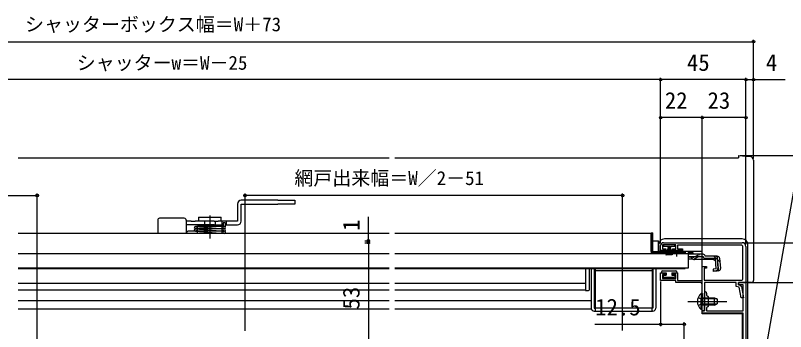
# Model space of a CAD drawing. Units: millimetres, scale not verified. Extents: x -525 to 525, y -783 to 779.
# Drawn here: x -109 to 296.9, y -439.5 to -272.8 of the extents above; entities that cross this region are included whole.
import ezdxf
from ezdxf.enums import TextEntityAlignment as Align

# ---------------------------------------------------------------- set-up
doc = ezdxf.new("R2010")
doc.units = ezdxf.units.MM
doc.header["$LTSCALE"] = 4
for name, color, linetype in [('0-2_YKK_11', 7, 'Continuous'), ('0-4_YKK_12', 2, 'Continuous'), ('0-5_YKK_13', 4, 'Continuous'), ('0-7_YKK_D', 6, 'Continuous')]:
    doc.layers.add(name, color=color, linetype=linetype)
doc.styles.add('ＭＳ ゴシック', font='')
doc.styles.get('ＭＳ ゴシック').set_extended_font_data('MS Gothic')

msp = doc.modelspace()

# ---------------------------------------------------------------- linework, layer by layer
at = {"layer": '0-2_YKK_11'}
for p, q in [((232.5, -392.65), (274, -392.65)), ((274.4, -411.45), (274.4, -394.95)), ((276, -413.65), (276, -523.65))]:
    msp.add_line(p, q, dxfattribs=at)
for points in [[(273.4, -393.95), (240, -393.95), (240, -395.95), (242.5, -395.95), (242.5, -396.75), (237.25, -396.75), (237.25, -395.85), (239, -395.85), (239, -393.75), (232, -393.75), (232, -395.85), (233.75, -395.85), (233.75, -396.75), (231, -396.75), (231, -394.15)], [(276, -394.65), (276, -413.65), (272, -413.65), (272, -414.85), (272.83, -415.016)], [(251.9, -413.65), (239, -413.65), (239, -412.65), (231, -412.65), (231, -408.55), (233.75, -408.55), (233.75, -409.45), (232, -409.45), (232, -411.55), (239, -411.55), (239, -409.45), (237.25, -409.45), (237.25, -408.55), (240, -408.55), (240, -412.55), (253, -412.55), (253, -405.15), (255.2, -405.15), (255.2, -406.15), (254, -406.15), (254, -412.45), (273.4, -412.45)], [(273.619, -415.823), (274.646, -421.65), (273.428, -421.65), (272.461, -416.166), (270.8, -415.834), (270.8, -413.65), (254.1, -413.65), (254.1, -428.65), (252.9, -428.65), (252.9, -424.109), (253.02, -423.925), (253.02, -423.375), (252.9, -423.192), (252.9, -414.65)], [(255.3, -419.25), (255.3, -420.25), (256.1, -421.05), (256.1, -426.25), (255.3, -427.05), (255.3, -428.65), (274.6, -428.65), (274.6, -414.85), (272, -414.85), (272, -413.65), (276, -413.65)], [(241.45, -443.75), (256.2, -443.75), (256.2, -446.65), (274.5, -446.65), (274.5, -429.85), (253, -429.85), (253, -428.65), (254.1, -428.65), (254.1, -424.109), (254.22, -423.925), (254.22, -423.375), (254.1, -423.192), (254.1, -419.25)]]:
    msp.add_lwpolyline(points, dxfattribs=at)
for centre, radius, start, end in [((232.5, -394.15), 1.5, 90.00001, 179.99999), ((274, -394.65), 2, 0.00001, 89.99999), ((273.4, -394.95), 1, 0.00001, 89.99999), ((251.9, -414.65), 1, 0.00001, 89.99999), ((273.4, -411.45), 1, 270.00001, 359.99999), ((272.634, -415.997), 1, 10.00003, 78.6901), ((254.7, -419.25), 0.6, 359.99999, 180.00001)]:
    msp.add_arc(centre, radius, start, end, dxfattribs=at)
at = {"layer": '0-4_YKK_12'}
for p, q in [((87.999, -387.75), (-107.501, -387.75)), ((225.996, -387.75), (90.999, -387.75)), ((225.996, -387.75), (225.996, -398.25)), ((226.996, -391.65), (230, -391.65)), ((230, -397.15), (230, -391.65)), ((230, -397.15), (252.9, -397.15)), ((252.9, -398.77), (252.9, -397.15)), ((236.747, -398.25), (225.996, -398.25)), ((243.996, -398.25), (242.247, -398.25)), ((243.996, -398.25), (243.996, -398.45)), ((252.9, -412.474), (252.9, -401.47)), ((-107.501, -406.25), (87.999, -406.25)), ((90.999, -406.25), (243.996, -406.25)), ((243.996, -406.05), (243.996, -406.25)), ((87.999, -414.242), (-107.501, -414.242)), ((87.999, -417.75), (-107.501, -417.75)), ((191.495, -414.242), (90.999, -414.242)), ((191.495, -417.75), (90.999, -417.75)), ((87.999, -423.25), (-107.501, -423.25)), ((194.495, -423.25), (90.999, -423.25)), ((87.999, -427.75), (-107.501, -427.75)), ((194.581, -427.75), (90.999, -427.75)), ((274, -430.15), (274, -446.65))]:
    msp.add_line(p, q, dxfattribs=at)
msp.add_lwpolyline([(274, -430.15), (252.9, -430.15), (252.9, -414.65)], dxfattribs=at)
at = {"layer": '0-5_YKK_13'}
for p, q in [((-107.501, -347.95), (87.999, -347.95)), ((90.999, -347.95), (272, -347.95)), ((272, -346.65), (278.174, -347.191)), ((272, -346.65), (272, -347.95)), ((280, -349.183), (280, -412.65)), ((8.047, -372.25), (8.047, -381.25)), ((29.247, -370.25), (10.047, -370.25)), ((10.047, -372.25), (29.247, -372.25)), ((10.047, -381.25), (10.047, -372.25)), ((-34.003, -380.75), (-34.003, -382.75)), ((-20.003, -379.75), (-33.003, -379.75)), ((-19.003, -380.75), (-19.003, -387.75)), ((-16.395, -381.25), (-19.003, -381.25)), ((-16.395, -381.25), (-14.274, -381.25)), ((-4.331, -381.25), (-14.274, -381.25)), ((-12.503, -379.25), (-12.503, -381.25)), ((-12.503, -379.25), (-0.503, -379.25)), ((-9.353, -381.25), (-9.353, -383.25)), ((-6.503, -378.25), (-6.503, -385.25)), ((-6.503, -381.001), (-6.503, -390.501)), ((-6.503, -381.001), (-6.503, -390.501)), ((-4.331, -381.25), (-2.21, -381.25)), ((-3.653, -381.25), (-3.653, -383.25)), ((8.047, -381.25), (-2.21, -381.25)), ((-0.503, -381.25), (-0.503, -379.25)), ((-0.251, -381.25), (-0.252, -383.25)), ((2.147, -381.25), (2.147, -383.25)), ((-34.003, -382.75), (-34.003, -387.75)), ((-16.395, -383.25), (-19.003, -383.25)), ((-14.274, -383.25), (-16.395, -383.25)), ((-4.331, -383.25), (-14.274, -383.25)), ((-14.153, -384.15), (1.147, -385.35)), ((1.107, -384.152), (-14.153, -384.152)), ((1.147, -385.35), (-14.153, -385.35)), ((-14.131, -385.352), (1.153, -386.55)), ((-13.003, -383.75), (-13.003, -384.152)), ((-13.003, -383.75), (-0.003, -383.75)), ((-13.003, -387.75), (-13.003, -384.152)), ((-12.753, -383.25), (-12.753, -383.75)), ((-6.503, -383.25), (0.431, -383.25)), ((-0.253, -383.25), (-0.253, -383.75)), ((-0.003, -384.152), (-0.003, -383.75)), ((-0.003, -387.75), (-0.003, -384.152)), ((1.631, -382.152), (0.431, -382.152)), ((1.631, -383.25), (8.047, -383.25)), ((-19.003, -387.75), (-18.939, -387.75)), ((1.153, -386.55), (-17.642, -386.55)), ((1.147, -387.75), (-17.442, -387.75)), ((-14.153, -386.55), (1.142, -387.75)), ((0.497, -387.75), (0.497, -387.75)), ((1.147, -386.55), (1.147, -386.55)), ((1.147, -386.55), (1.147, -386.55)), ((225.996, -387.45), (226.996, -387.45)), ((225.996, -397.25), (225.996, -387.45)), ((226.996, -397.294), (226.996, -387.45)), ((230, -393.65), (230, -397.25)), ((274, -390.65), (233, -390.65)), ((277, -444.65), (277, -393.65)), ((225.996, -397.25), (225.997, -397.294)), ((225.997, -397.294), (226.996, -397.294)), ((226.996, -397.294), (226.996, -397.75)), ((237.624, -397.75), (226.996, -397.75)), ((233.945, -399.25), (235.283, -394.5)), ((234.295, -399.25), (235.345, -394.5)), ((235.408, -394.5), (234.645, -399.25)), ((234.945, -399.25), (235.47, -394.5)), ((235.095, -394.5), (236.095, -394.5)), ((235.533, -394.5), (235.195, -399.25)), ((235.345, -394.5), (235.845, -394.5)), ((235.595, -394.5), (235.595, -399.25)), ((235.658, -394.5), (235.995, -399.25)), ((236.245, -399.25), (235.72, -394.5)), ((235.783, -394.5), (236.545, -399.25)), ((236.895, -399.25), (235.845, -394.5)), ((237.245, -399.25), (235.908, -394.5)), ((239.497, -399.97), (239.497, -396.347)), ((243.996, -397.75), (241.369, -397.75)), ((245.496, -397.77), (245.496, -398.77)), ((87.999, -398.45), (-107.501, -398.45)), ((245.496, -398.45), (90.999, -398.45)), ((242.247, -398.118), (236.747, -398.118)), ((236.747, -398.45), (236.747, -398.118)), ((242.247, -398.45), (236.747, -398.45)), ((242.247, -398.45), (242.247, -398.118)), ((245.496, -398.45), (245.496, -406.05)), ((245.496, -398.77), (245.496, -398.54)), ((251.928, -398.77), (245.496, -398.77)), ((245.496, -399.97), (251.866, -399.97)), ((247.985, -400.367), (245.496, -400.367)), ((248.047, -401.35), (245.496, -401.35)), ((259.1, -401.47), (248.896, -401.47)), ((251.012, -400.162), (248.901, -401.158)), ((248.944, -400.122), (250.969, -399.015)), ((251.866, -399.97), (253.38, -399.97)), ((253.375, -398.77), (251.928, -398.77)), ((254.564, -399.77), (254.534, -399.66)), ((260.921, -399.77), (254.564, -399.77)), ((259.877, -400.97), (254.564, -400.97)), ((259.021, -399.77), (262.282, -402.759)), ((259.1, -401.47), (259.992, -402.289)), ((260.355, -406.433), (259.877, -400.97)), ((260.795, -400.856), (261.083, -400.827)), ((260.795, -400.856), (261.273, -406.33)), ((261.55, -406.329), (261.073, -400.866)), ((262.116, -400.866), (262.586, -406.238)), ((87.999, -406.05), (-107.501, -406.05)), ((245.496, -406.05), (90.999, -406.05)), ((191.495, -406.25), (191.495, -408.859)), ((191.495, -408.859), (191.495, -413.888)), ((193.495, -408.859), (193.495, -406.25)), ((193.495, -414.231), (193.495, -408.859)), ((194.495, -406.25), (194.495, -427.25)), ((195.995, -406.25), (195.995, -427.25)), ((196.495, -406.25), (196.495, -427.25)), ((226.495, -406.25), (226.495, -427.25)), ((226.995, -406.25), (226.995, -427.25)), ((228.495, -406.25), (228.495, -427.25)), ((231.496, -408.051), (231.496, -408.551)), ((231.496, -408.551), (233.996, -408.551)), ((231.996, -407.551), (238.996, -407.551)), ((232.796, -409.851), (233.996, -409.851)), ((233.996, -408.551), (233.996, -409.851)), ((236.996, -408.551), (239.496, -408.551)), ((239.496, -408.051), (239.496, -408.551)), ((260.355, -406.433), (258.661, -406.582)), ((258.661, -406.582), (258.766, -407.777)), ((258.741, -407.488), (260.458, -407.315)), ((261.496, -407.538), (258.766, -407.777)), ((191.495, -413.888), (191.495, -414.515)), ((232.496, -410.651), (232.496, -410.151)), ((238.196, -410.951), (232.796, -410.951)), ((238.496, -410.151), (238.496, -410.651)), ((191.495, -414.515), (191.495, -417.451)), ((191.495, -417.451), (191.495, -417.95)), ((191.495, -417.95), (193.021, -417.87)), ((193.495, -414.544), (193.495, -414.231)), ((193.495, -417.371), (193.495, -414.544)), ((252.391, -419.402), (252.391, -425.652)), ((252.9, -419.402), (252.391, -419.402)), ((252.391, -427.902), (252.391, -421.652)), ((252.9, -419.402), (252.9, -425.652)), ((259.5, -425.652), (259.5, -421.652)), ((259.5, -421.652), (260.9, -422.352)), ((245.4, -423.652), (265.9, -423.652)), ((260.809, -422.306), (252.9, -422.306)), ((260.809, -424.998), (252.9, -424.998)), ((259.5, -425.652), (252.9, -425.652)), ((259.5, -425.652), (260.9, -424.952)), ((260.9, -422.352), (260.9, -424.952)), ((195.995, -427.25), (196.495, -427.25)), ((195.995, -428.75), (196.495, -428.75)), ((196.495, -427.25), (196.495, -428.75)), ((196.495, -428.75), (226.495, -428.75)), ((226.495, -428.75), (226.495, -427.25)), ((226.995, -427.25), (226.495, -427.25)), ((226.995, -428.75), (226.495, -428.75)), ((252.9, -427.902), (252.391, -427.902))]:
    msp.add_line(p, q, dxfattribs=at)
for points in [[(29.247, -370.25), (38.247, -370.25), (38.247, -372.25), (29.247, -372.25)], [(0.431, -382.152), (0.431, -383.25), (0.431, -384.152)], [(1.631, -382.152), (1.631, -383.25), (1.631, -384.395)], [(226.996, -397.25), (239.496, -397.25), (243.996, -397.25), (243.996, -397.75)], [(243.996, -397.75), (243.996, -398.25), (226.996, -398.25)], [(232.595, -393.75), (232.595, -394.5), (234.845, -394.5)], [(236.345, -394.5), (238.595, -394.5), (238.595, -393.75), (232.595, -393.75)], [(235.095, -394.5), (235.095, -395), (234.845, -395), (234.845, -394.5)], [(236.345, -394.5), (236.345, -395), (236.095, -395), (236.095, -394.5)], [(245.496, -397.77), (247.996, -397.77), (247.996, -398.77)], [(236.996, -408.551), (236.996, -409.851), (238.196, -409.851)], [(279, -413.65), (276, -413.65), (276, -413.35)], [(250.804, -421.577), (252.711, -422.507), (253.32, -423.652)], [(252.9, -427.902), (252.9, -421.652), (259.5, -421.652)], [(250.804, -425.727), (252.711, -424.797), (253.32, -423.652)]]:
    msp.add_lwpolyline(points, dxfattribs=at)
msp.add_lwpolyline([(226.495, -427.25), (196.495, -427.25), (196.495, -407.25), (226.495, -407.25)], close=True, dxfattribs=at)
for centre, radius, start, end in [((278, -349.183), 2, 0, 85), ((10.047, -372.25), 2, 90, 180), ((-33.003, -380.75), 1, 90, 180), ((-20.003, -380.75), 1, 0, 90), ((8.047, -381.25), 2, 270, 0), ((-14.153, -384.75), 0.6, 89.99477, 270.00523), ((-14.153, -385.952), 0.6, 90, 270.00523), ((-14.153, -384.75), 0.6, 270.4827, 89.5173), ((-14.153, -385.952), 0.6, 270.47747, 89.52253), ((1.147, -384.75), 0.6, 90.47232, 269.52768), ((1.147, -385.95), 0.6, 90.47232, 269.52768), ((1.147, -384.75), 0.6, 270, 89.99485), ((1.147, -385.95), 0.6, 270, 89.99485), ((-17.642, -387.85), 1.3, 90, 175.58958), ((1.147, -387.15), 0.6, 90.47747, 269.52253), ((1.147, -387.15), 0.6, 270, 90.00515), ((233, -393.65), 3, 90, 180), ((233, -393.65), 3, 90, 90.07847), ((274, -393.65), 3, 0.07847, 89.92153), ((226.996, -397.25), 1, 182.51617, 270), ((239.497, -403.45), 6, 89.98542, 117.27961), ((239.497, -403.45), 6, 62.72039, 90.01458), ((248.896, -399.57), 1.9, 192.1532, 248.90366), ((247.985, -398.367), 2, 270, 298.65179), ((248.047, -399.35), 2, 270, 295.27273), ((248.896, -399.57), 1.9, 248.90366, 270), ((251.928, -400.77), 2, 90, 118.65179), ((251.866, -401.97), 2, 90, 115.27273), ((253.375, -399.97), 1.2, 15, 90), ((254.564, -399.77), 1.2, 189.59407, 270), ((259.877, -400.97), 1.2, 5, 90), ((260.921, -400.97), 1.2, 5, 90), ((231.996, -408.051), 0.5, 90, 180), ((232.796, -410.151), 0.3, 90, 180), ((238.196, -410.151), 0.3, 360, 90), ((238.996, -408.051), 0.5, 360, 90), ((260.367, -406.409), 0.91, 275.76385, 5), ((260.355, -406.433), 1.2, 275, 5), ((261.391, -406.343), 1.2, 275, 5), ((232.796, -410.651), 0.3, 180, 270), ((238.196, -410.651), 0.3, 270, 360), ((279, -412.65), 1, 270, 0), ((192.995, -417.371), 0.5, 273, 0), ((255.931, -423.652), 5.531, 129.79413, 230.20587), ((195.995, -427.25), 1.5, 180, 270), ((226.995, -427.25), 1.5, 270, 0)]:
    msp.add_arc(centre, radius, start, end, dxfattribs=at)
at = {"layer": '0-7_YKK_D'}
for p, q in [((-309.001, -286.65), (280.001, -286.65)), ((280.001, -348.183), (280.001, -285.65)), ((230.999, -306.65), (-260, -306.65)), ((230.999, -393.15), (230.999, -305.65)), ((230.999, -393.15), (230.999, -305.65)), ((276, -306.65), (230.999, -306.65)), ((276, -340.95), (276, -305.65)), ((276, -340.95), (276, -305.65)), ((280.001, -340.95), (280.001, -305.65)), ((230.999, -393.15), (230.999, -325.65)), ((253, -326.65), (230.999, -326.65)), ((253, -427.95), (253, -325.65)), ((253, -340.95), (253, -325.65)), ((276, -326.65), (253, -326.65)), ((276, -393.65), (276, -325.65)), ((273.001, -346.65), (357, -346.65)), ((-231.5, -367.75), (-97.511, -367.75)), ((-97.511, -457.35), (-97.511, -366.75)), ((11.999, -439.2), (11.999, -366.751)), ((210.997, -367.75), (11.999, -367.751)), ((210.997, -439.05), (210.997, -366.75)), ((76.999, -391.65), (76.999, -378.937)), ((75.074, -391.65), (77.999, -391.65)), ((75.074, -392.65), (77.999, -392.65)), ((75.074, -392.65), (77.999, -392.65)), ((76.999, -392.65), (76.999, -391.65)), ((76.999, -392.65), (76.999, -395.2)), ((76.999, -392.65), (76.999, -445.652)), ((275, -392.65), (317, -392.65)), ((275, -392.65), (337, -392.65)), ((231, -413.15), (231, -436.65)), ((276.7, -413.65), (317, -413.65)), ((276.7, -413.65), (317, -413.65)), ((196.397, -435.65), (231, -435.65)), ((231, -435.65), (243.5, -435.65)), ((243.5, -525.15), (243.5, -434.65))]:
    msp.add_line(p, q, dxfattribs=at)
for points in [[(276, -306.65), (280.001, -306.65), (296.67, -306.65)], [(278.073, -496.649), (278.516, -494.138), (311.575, -306.65), (397.088, -306.65)]]:
    msp.add_lwpolyline(points, dxfattribs=at)
for centre in [(280.001, -286.65), (230.999, -306.65), (230.999, -306.65), (276, -306.65), (276, -306.65), (280.001, -306.65), (230.999, -326.65), (253, -326.65), (253, -326.65), (276, -326.65), (-97.511, -367.75), (11.999, -367.751), (210.997, -367.75), (76.999, -391.65), (76.999, -392.65), (76.999, -392.65), (231, -435.65), (243.5, -435.65)]:
    msp.add_circle(centre, 0.637, dxfattribs=at)

# ---------------------------------------------------------------- texts
at = {"layer": '0-7_YKK_D', "style": 'ＭＳ ゴシック'}
for s, height, p in [('シャッターボックス幅＝W＋73', 7.331, (-103.932, -283.344)), ('シャッターw＝W－25', 7.331, (-76.688, -303.628)), ('45', 8.798, (244.908, -304.65)), ('4', 8.798, (286.488, -304.65)), ('22', 8.798, (233.272, -324.65)), ('23', 8.798, (255.773, -324.65)), ('網戸出来幅＝W／2－51', 7.331, (38.032, -364.444)), ('12.5', 8.798, (196.556, -433.65))]:
    msp.add_text(s, height=height, dxfattribs=at).set_placement(p, align=Align.BOTTOM_LEFT)
for s, p in [('1', (74.999, -386.391)), ('53', (74.999, -427.878))]:
    msp.add_text(s, height=8.798, rotation=90, dxfattribs=at).set_placement(p, align=Align.BOTTOM_LEFT)

doc.saveas('drawing.dxf')
